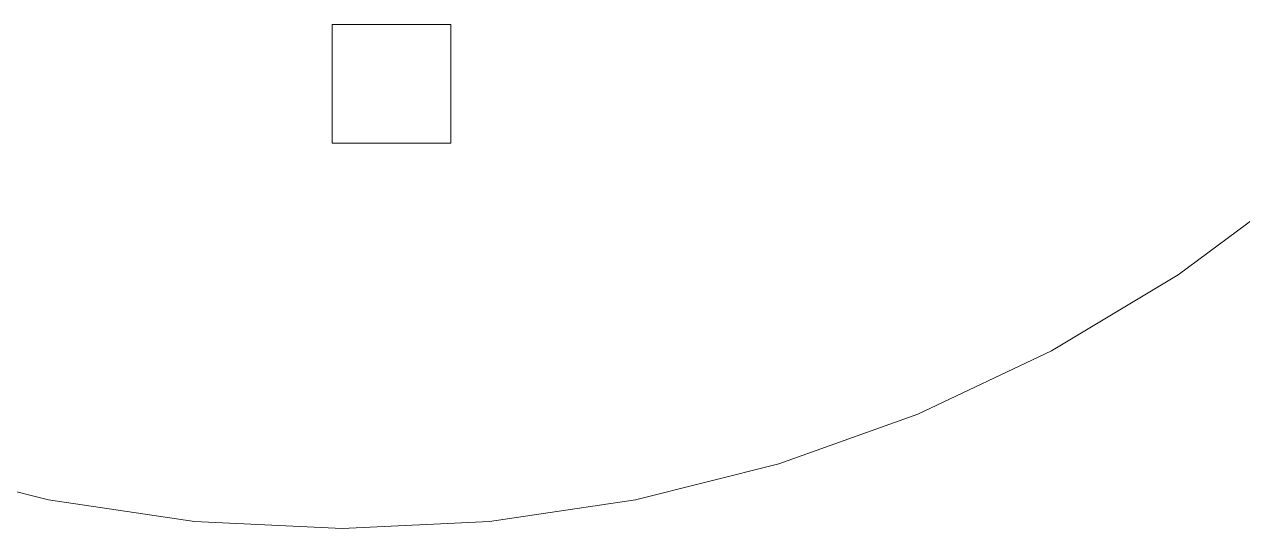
# Model space of a CAD drawing. Header units: centimetres. Extents: x -214 to 137, y -175 to 4.
# Drawn here: x -48.514 to -47.927, y -93.32 to -93.077 of the extents above; entities that cross this region are included whole.
import ezdxf

# ---------------------------------------------------------------- set-up
doc = ezdxf.new("R2010")
doc.units = ezdxf.units.CM
doc.header["$MEASUREMENT"] = 0
doc.layers.add('layer 1', color=7, linetype='Continuous')

msp = doc.modelspace()

# ---------------------------------------------------------------- linework, layer by layer
at = {"layer": 'layer 1', "color": 5, "lineweight": 9}
for points in [[(-48.30886, -93.07743), (-48.30886, -93.07743), (-48.36601, -93.07743), (-48.36601, -93.07743)], [(-48.36601, -93.07743), (-48.36601, -93.07743), (-48.36601, -93.13458), (-48.36601, -93.13458)], [(-48.30886, -93.07743), (-48.30886, -93.07743), (-48.36601, -93.07743), (-48.36601, -93.07743)], [(-48.36601, -93.07743), (-48.36601, -93.07743), (-48.36601, -93.13458), (-48.36601, -93.13458)], [(-48.30886, -93.07743), (-48.30886, -93.07743), (-48.36601, -93.07743), (-48.36601, -93.07743)], [(-48.36601, -93.07743), (-48.36601, -93.07743), (-48.36601, -93.13458), (-48.36601, -93.13458)], [(-48.30886, -93.07743), (-48.30886, -93.07743), (-48.36601, -93.07743), (-48.36601, -93.07743)], [(-48.36601, -93.07743), (-48.36601, -93.07743), (-48.36601, -93.13458), (-48.36601, -93.13458)], [(-48.30886, -93.07743), (-48.30886, -93.07743), (-48.36601, -93.07743), (-48.36601, -93.07743)], [(-48.36601, -93.07743), (-48.36601, -93.07743), (-48.36601, -93.13458), (-48.36601, -93.13458)], [(-48.30886, -93.07743), (-48.30886, -93.07743), (-48.36601, -93.07743), (-48.36601, -93.07743)], [(-48.36601, -93.07743), (-48.36601, -93.07743), (-48.36601, -93.13458), (-48.36601, -93.13458)], [(-48.30886, -93.07743), (-48.30886, -93.07743), (-48.36601, -93.07743), (-48.36601, -93.07743)], [(-48.36601, -93.07743), (-48.36601, -93.07743), (-48.36601, -93.13458), (-48.36601, -93.13458)], [(-48.30886, -93.07743), (-48.30886, -93.07743), (-48.36601, -93.07743), (-48.36601, -93.07743)], [(-48.36601, -93.07743), (-48.36601, -93.07743), (-48.36601, -93.13458), (-48.36601, -93.13458)], [(-48.30886, -93.07743), (-48.30886, -93.07743), (-48.36601, -93.07743), (-48.36601, -93.07743)], [(-48.36601, -93.07743), (-48.36601, -93.07743), (-48.36601, -93.13458), (-48.36601, -93.13458)], [(-48.30886, -93.07743), (-48.30886, -93.07743), (-48.36601, -93.07743), (-48.36601, -93.07743)], [(-48.36601, -93.07743), (-48.36601, -93.07743), (-48.36601, -93.13458), (-48.36601, -93.13458)], [(-48.30886, -93.07743), (-48.30886, -93.07743), (-48.36601, -93.07743), (-48.36601, -93.07743)], [(-48.36601, -93.07743), (-48.36601, -93.07743), (-48.36601, -93.13458), (-48.36601, -93.13458)], [(-48.30886, -93.07743), (-48.30886, -93.07743), (-48.36601, -93.07743), (-48.36601, -93.07743)], [(-48.36601, -93.07743), (-48.36601, -93.07743), (-48.36601, -93.13458), (-48.36601, -93.13458)], [(-48.30886, -93.07743), (-48.30886, -93.07743), (-48.36601, -93.07743), (-48.36601, -93.07743)], [(-48.36601, -93.07743), (-48.36601, -93.07743), (-48.36601, -93.13458), (-48.36601, -93.13458)], [(-48.30886, -93.07743), (-48.30886, -93.07743), (-48.36601, -93.07743), (-48.36601, -93.07743)], [(-48.36601, -93.07743), (-48.36601, -93.07743), (-48.36601, -93.13458), (-48.36601, -93.13458)], [(-48.30886, -93.07743), (-48.30886, -93.07743), (-48.36601, -93.07743), (-48.36601, -93.07743)], [(-48.36601, -93.07743), (-48.36601, -93.07743), (-48.36601, -93.13458), (-48.36601, -93.13458)], [(-48.30886, -93.07743), (-48.30886, -93.07743), (-48.36601, -93.07743), (-48.36601, -93.07743)], [(-48.36601, -93.07743), (-48.36601, -93.07743), (-48.36601, -93.13458), (-48.36601, -93.13458)], [(-48.30886, -93.07743), (-48.30886, -93.07743), (-48.36601, -93.07743), (-48.36601, -93.07743)], [(-48.36601, -93.07743), (-48.36601, -93.07743), (-48.36601, -93.13458), (-48.36601, -93.13458)], [(-48.30886, -93.07743), (-48.30886, -93.07743), (-48.36601, -93.07743), (-48.36601, -93.07743)], [(-48.36601, -93.07743), (-48.36601, -93.07743), (-48.36601, -93.13458), (-48.36601, -93.13458)], [(-48.30886, -93.07743), (-48.30886, -93.07743), (-48.36601, -93.07743), (-48.36601, -93.07743)], [(-48.36601, -93.07743), (-48.36601, -93.07743), (-48.36601, -93.13458), (-48.36601, -93.13458)], [(-48.30886, -93.07743), (-48.30886, -93.07743), (-48.36601, -93.07743), (-48.36601, -93.07743)], [(-48.36601, -93.07743), (-48.36601, -93.07743), (-48.36601, -93.13458), (-48.36601, -93.13458)], [(-48.30886, -93.07743), (-48.30886, -93.07743), (-48.36601, -93.07743), (-48.36601, -93.07743)], [(-48.36601, -93.07743), (-48.36601, -93.07743), (-48.36601, -93.13458), (-48.36601, -93.13458)], [(-48.30886, -93.07743), (-48.30886, -93.07743), (-48.36601, -93.07743), (-48.36601, -93.07743)], [(-48.36601, -93.07743), (-48.36601, -93.07743), (-48.36601, -93.13458), (-48.36601, -93.13458)], [(-48.30886, -93.07743), (-48.30886, -93.07743), (-48.36601, -93.07743), (-48.36601, -93.07743)], [(-48.36601, -93.07743), (-48.36601, -93.07743), (-48.36601, -93.13458), (-48.36601, -93.13458)], [(-48.30886, -93.07743), (-48.30886, -93.07743), (-48.36601, -93.07743), (-48.36601, -93.07743)], [(-48.36601, -93.07743), (-48.36601, -93.07743), (-48.36601, -93.13458), (-48.36601, -93.13458)], [(-48.30886, -93.07743), (-48.30886, -93.07743), (-48.36601, -93.07743), (-48.36601, -93.07743)], [(-48.36601, -93.07743), (-48.36601, -93.07743), (-48.36601, -93.13458), (-48.36601, -93.13458)], [(-48.30886, -93.13458), (-48.30886, -93.13458), (-48.30886, -93.07743), (-48.30886, -93.07743)], [(-48.30886, -93.13458), (-48.30886, -93.13458), (-48.30886, -93.07743), (-48.30886, -93.07743)], [(-48.30886, -93.13458), (-48.30886, -93.13458), (-48.30886, -93.07743), (-48.30886, -93.07743)], [(-48.30886, -93.13458), (-48.30886, -93.13458), (-48.30886, -93.07743), (-48.30886, -93.07743)], [(-48.30886, -93.13458), (-48.30886, -93.13458), (-48.30886, -93.07743), (-48.30886, -93.07743)], [(-48.30886, -93.13458), (-48.30886, -93.13458), (-48.30886, -93.07743), (-48.30886, -93.07743)], [(-48.30886, -93.13458), (-48.30886, -93.13458), (-48.30886, -93.07743), (-48.30886, -93.07743)], [(-48.30886, -93.13458), (-48.30886, -93.13458), (-48.30886, -93.07743), (-48.30886, -93.07743)], [(-48.30886, -93.13458), (-48.30886, -93.13458), (-48.30886, -93.07743), (-48.30886, -93.07743)], [(-48.30886, -93.13458), (-48.30886, -93.13458), (-48.30886, -93.07743), (-48.30886, -93.07743)], [(-48.30886, -93.13458), (-48.30886, -93.13458), (-48.30886, -93.07743), (-48.30886, -93.07743)], [(-48.30886, -93.13458), (-48.30886, -93.13458), (-48.30886, -93.07743), (-48.30886, -93.07743)], [(-48.30886, -93.13458), (-48.30886, -93.13458), (-48.30886, -93.07743), (-48.30886, -93.07743)], [(-48.30886, -93.13458), (-48.30886, -93.13458), (-48.30886, -93.07743), (-48.30886, -93.07743)], [(-48.30886, -93.13458), (-48.30886, -93.13458), (-48.30886, -93.07743), (-48.30886, -93.07743)], [(-48.30886, -93.13458), (-48.30886, -93.13458), (-48.30886, -93.07743), (-48.30886, -93.07743)], [(-48.30886, -93.13458), (-48.30886, -93.13458), (-48.30886, -93.07743), (-48.30886, -93.07743)], [(-48.30886, -93.13458), (-48.30886, -93.13458), (-48.30886, -93.07743), (-48.30886, -93.07743)], [(-48.30886, -93.13458), (-48.30886, -93.13458), (-48.30886, -93.07743), (-48.30886, -93.07743)], [(-48.30886, -93.13458), (-48.30886, -93.13458), (-48.30886, -93.07743), (-48.30886, -93.07743)], [(-48.30886, -93.13458), (-48.30886, -93.13458), (-48.30886, -93.07743), (-48.30886, -93.07743)], [(-48.30886, -93.13458), (-48.30886, -93.13458), (-48.30886, -93.07743), (-48.30886, -93.07743)], [(-48.30886, -93.13458), (-48.30886, -93.13458), (-48.30886, -93.07743), (-48.30886, -93.07743)], [(-48.30886, -93.13458), (-48.30886, -93.13458), (-48.30886, -93.07743), (-48.30886, -93.07743)], [(-48.30886, -93.13458), (-48.30886, -93.13458), (-48.30886, -93.07743), (-48.30886, -93.07743)], [(-48.36601, -93.13458), (-48.36601, -93.13458), (-48.30886, -93.13458), (-48.30886, -93.13458)], [(-48.36601, -93.13458), (-48.36601, -93.13458), (-48.30886, -93.13458), (-48.30886, -93.13458)], [(-48.36601, -93.13458), (-48.36601, -93.13458), (-48.30886, -93.13458), (-48.30886, -93.13458)], [(-48.36601, -93.13458), (-48.36601, -93.13458), (-48.30886, -93.13458), (-48.30886, -93.13458)], [(-48.36601, -93.13458), (-48.36601, -93.13458), (-48.30886, -93.13458), (-48.30886, -93.13458)], [(-48.36601, -93.13458), (-48.36601, -93.13458), (-48.30886, -93.13458), (-48.30886, -93.13458)], [(-48.36601, -93.13458), (-48.36601, -93.13458), (-48.30886, -93.13458), (-48.30886, -93.13458)], [(-48.36601, -93.13458), (-48.36601, -93.13458), (-48.30886, -93.13458), (-48.30886, -93.13458)], [(-48.36601, -93.13458), (-48.36601, -93.13458), (-48.30886, -93.13458), (-48.30886, -93.13458)], [(-48.36601, -93.13458), (-48.36601, -93.13458), (-48.30886, -93.13458), (-48.30886, -93.13458)], [(-48.36601, -93.13458), (-48.36601, -93.13458), (-48.30886, -93.13458), (-48.30886, -93.13458)], [(-48.36601, -93.13458), (-48.36601, -93.13458), (-48.30886, -93.13458), (-48.30886, -93.13458)], [(-48.36601, -93.13458), (-48.36601, -93.13458), (-48.30886, -93.13458), (-48.30886, -93.13458)], [(-48.36601, -93.13458), (-48.36601, -93.13458), (-48.30886, -93.13458), (-48.30886, -93.13458)], [(-48.36601, -93.13458), (-48.36601, -93.13458), (-48.30886, -93.13458), (-48.30886, -93.13458)], [(-48.36601, -93.13458), (-48.36601, -93.13458), (-48.30886, -93.13458), (-48.30886, -93.13458)], [(-48.36601, -93.13458), (-48.36601, -93.13458), (-48.30886, -93.13458), (-48.30886, -93.13458)], [(-48.36601, -93.13458), (-48.36601, -93.13458), (-48.30886, -93.13458), (-48.30886, -93.13458)], [(-48.36601, -93.13458), (-48.36601, -93.13458), (-48.30886, -93.13458), (-48.30886, -93.13458)], [(-48.36601, -93.13458), (-48.36601, -93.13458), (-48.30886, -93.13458), (-48.30886, -93.13458)], [(-48.36601, -93.13458), (-48.36601, -93.13458), (-48.30886, -93.13458), (-48.30886, -93.13458)], [(-48.36601, -93.13458), (-48.36601, -93.13458), (-48.30886, -93.13458), (-48.30886, -93.13458)], [(-48.36601, -93.13458), (-48.36601, -93.13458), (-48.30886, -93.13458), (-48.30886, -93.13458)], [(-48.36601, -93.13458), (-48.36601, -93.13458), (-48.30886, -93.13458), (-48.30886, -93.13458)], [(-48.36601, -93.13458), (-48.36601, -93.13458), (-48.30886, -93.13458), (-48.30886, -93.13458)]]:
    msp.add_open_spline(points, degree=3, dxfattribs=at)
at = {"layer": 'layer 1', "color": 1, "lineweight": 9}
for points in [[(-47.95838, -93.19811), (-47.95838, -93.19811), (-47.90122, -93.15572), (-47.90122, -93.15572)], [(-47.95838, -93.19811), (-47.95838, -93.19811), (-47.90122, -93.15572), (-47.90122, -93.15572)], [(-47.95838, -93.19811), (-47.95838, -93.19811), (-47.90122, -93.15572), (-47.90122, -93.15572)], [(-47.95838, -93.19811), (-47.95838, -93.19811), (-47.90122, -93.15572), (-47.90122, -93.15572)], [(-47.95838, -93.19811), (-47.95838, -93.19811), (-47.90122, -93.15572), (-47.90122, -93.15572)], [(-47.95838, -93.19811), (-47.95838, -93.19811), (-47.90122, -93.15572), (-47.90122, -93.15572)], [(-47.95838, -93.19811), (-47.95838, -93.19811), (-47.90122, -93.15572), (-47.90122, -93.15572)], [(-47.95838, -93.19811), (-47.95838, -93.19811), (-47.90122, -93.15572), (-47.90122, -93.15572)], [(-47.95838, -93.19811), (-47.95838, -93.19811), (-47.90122, -93.15572), (-47.90122, -93.15572)], [(-47.95838, -93.19811), (-47.95838, -93.19811), (-47.90122, -93.15572), (-47.90122, -93.15572)], [(-47.95838, -93.19811), (-47.95838, -93.19811), (-47.90122, -93.15572), (-47.90122, -93.15572)], [(-47.95838, -93.19811), (-47.95838, -93.19811), (-47.90122, -93.15572), (-47.90122, -93.15572)], [(-47.95838, -93.19811), (-47.95838, -93.19811), (-47.90122, -93.15572), (-47.90122, -93.15572)], [(-47.95838, -93.19811), (-47.95838, -93.19811), (-47.90122, -93.15572), (-47.90122, -93.15572)], [(-47.95838, -93.19811), (-47.95838, -93.19811), (-47.90122, -93.15572), (-47.90122, -93.15572)], [(-47.95838, -93.19811), (-47.95838, -93.19811), (-47.90122, -93.15572), (-47.90122, -93.15572)], [(-47.95838, -93.19811), (-47.95838, -93.19811), (-47.90122, -93.15572), (-47.90122, -93.15572)], [(-47.95838, -93.19811), (-47.95838, -93.19811), (-47.90122, -93.15572), (-47.90122, -93.15572)], [(-47.95838, -93.19811), (-47.95838, -93.19811), (-47.90122, -93.15572), (-47.90122, -93.15572)], [(-47.95838, -93.19811), (-47.95838, -93.19811), (-47.90122, -93.15572), (-47.90122, -93.15572)], [(-47.95838, -93.19811), (-47.95838, -93.19811), (-47.90122, -93.15572), (-47.90122, -93.15572)], [(-47.95838, -93.19811), (-47.95838, -93.19811), (-47.90122, -93.15572), (-47.90122, -93.15572)], [(-47.95838, -93.19811), (-47.95838, -93.19811), (-47.90122, -93.15572), (-47.90122, -93.15572)], [(-47.95838, -93.19811), (-47.95838, -93.19811), (-47.90122, -93.15572), (-47.90122, -93.15572)], [(-47.95838, -93.19811), (-47.95838, -93.19811), (-47.90122, -93.15572), (-47.90122, -93.15572)], [(-48.01942, -93.23469), (-48.01942, -93.23469), (-47.95838, -93.19811), (-47.95838, -93.19811)], [(-48.01942, -93.23469), (-48.01942, -93.23469), (-47.95838, -93.19811), (-47.95838, -93.19811)], [(-48.01942, -93.23469), (-48.01942, -93.23469), (-47.95838, -93.19811), (-47.95838, -93.19811)], [(-48.01942, -93.23469), (-48.01942, -93.23469), (-47.95838, -93.19811), (-47.95838, -93.19811)], [(-48.01942, -93.23469), (-48.01942, -93.23469), (-47.95838, -93.19811), (-47.95838, -93.19811)], [(-48.01942, -93.23469), (-48.01942, -93.23469), (-47.95838, -93.19811), (-47.95838, -93.19811)], [(-48.01942, -93.23469), (-48.01942, -93.23469), (-47.95838, -93.19811), (-47.95838, -93.19811)], [(-48.01942, -93.23469), (-48.01942, -93.23469), (-47.95838, -93.19811), (-47.95838, -93.19811)], [(-48.01942, -93.23469), (-48.01942, -93.23469), (-47.95838, -93.19811), (-47.95838, -93.19811)], [(-48.01942, -93.23469), (-48.01942, -93.23469), (-47.95838, -93.19811), (-47.95838, -93.19811)], [(-48.01942, -93.23469), (-48.01942, -93.23469), (-47.95838, -93.19811), (-47.95838, -93.19811)], [(-48.01942, -93.23469), (-48.01942, -93.23469), (-47.95838, -93.19811), (-47.95838, -93.19811)], [(-48.01942, -93.23469), (-48.01942, -93.23469), (-47.95838, -93.19811), (-47.95838, -93.19811)], [(-48.01942, -93.23469), (-48.01942, -93.23469), (-47.95838, -93.19811), (-47.95838, -93.19811)], [(-48.01942, -93.23469), (-48.01942, -93.23469), (-47.95838, -93.19811), (-47.95838, -93.19811)], [(-48.01942, -93.23469), (-48.01942, -93.23469), (-47.95838, -93.19811), (-47.95838, -93.19811)], [(-48.01942, -93.23469), (-48.01942, -93.23469), (-47.95838, -93.19811), (-47.95838, -93.19811)], [(-48.01942, -93.23469), (-48.01942, -93.23469), (-47.95838, -93.19811), (-47.95838, -93.19811)], [(-48.01942, -93.23469), (-48.01942, -93.23469), (-47.95838, -93.19811), (-47.95838, -93.19811)], [(-48.01942, -93.23469), (-48.01942, -93.23469), (-47.95838, -93.19811), (-47.95838, -93.19811)], [(-48.01942, -93.23469), (-48.01942, -93.23469), (-47.95838, -93.19811), (-47.95838, -93.19811)], [(-48.01942, -93.23469), (-48.01942, -93.23469), (-47.95838, -93.19811), (-47.95838, -93.19811)], [(-48.01942, -93.23469), (-48.01942, -93.23469), (-47.95838, -93.19811), (-47.95838, -93.19811)], [(-48.01942, -93.23469), (-48.01942, -93.23469), (-47.95838, -93.19811), (-47.95838, -93.19811)], [(-48.01942, -93.23469), (-48.01942, -93.23469), (-47.95838, -93.19811), (-47.95838, -93.19811)], [(-48.08375, -93.26512), (-48.08375, -93.26512), (-48.01942, -93.23469), (-48.01942, -93.23469)], [(-48.08375, -93.26512), (-48.08375, -93.26512), (-48.01942, -93.23469), (-48.01942, -93.23469)], [(-48.08375, -93.26512), (-48.08375, -93.26512), (-48.01942, -93.23469), (-48.01942, -93.23469)], [(-48.08375, -93.26512), (-48.08375, -93.26512), (-48.01942, -93.23469), (-48.01942, -93.23469)], [(-48.08375, -93.26512), (-48.08375, -93.26512), (-48.01942, -93.23469), (-48.01942, -93.23469)], [(-48.08375, -93.26512), (-48.08375, -93.26512), (-48.01942, -93.23469), (-48.01942, -93.23469)], [(-48.08375, -93.26512), (-48.08375, -93.26512), (-48.01942, -93.23469), (-48.01942, -93.23469)], [(-48.08375, -93.26512), (-48.08375, -93.26512), (-48.01942, -93.23469), (-48.01942, -93.23469)], [(-48.08375, -93.26512), (-48.08375, -93.26512), (-48.01942, -93.23469), (-48.01942, -93.23469)], [(-48.08375, -93.26512), (-48.08375, -93.26512), (-48.01942, -93.23469), (-48.01942, -93.23469)], [(-48.08375, -93.26512), (-48.08375, -93.26512), (-48.01942, -93.23469), (-48.01942, -93.23469)], [(-48.08375, -93.26512), (-48.08375, -93.26512), (-48.01942, -93.23469), (-48.01942, -93.23469)], [(-48.08375, -93.26512), (-48.08375, -93.26512), (-48.01942, -93.23469), (-48.01942, -93.23469)], [(-48.08375, -93.26512), (-48.08375, -93.26512), (-48.01942, -93.23469), (-48.01942, -93.23469)], [(-48.08375, -93.26512), (-48.08375, -93.26512), (-48.01942, -93.23469), (-48.01942, -93.23469)], [(-48.08375, -93.26512), (-48.08375, -93.26512), (-48.01942, -93.23469), (-48.01942, -93.23469)], [(-48.08375, -93.26512), (-48.08375, -93.26512), (-48.01942, -93.23469), (-48.01942, -93.23469)], [(-48.08375, -93.26512), (-48.08375, -93.26512), (-48.01942, -93.23469), (-48.01942, -93.23469)], [(-48.08375, -93.26512), (-48.08375, -93.26512), (-48.01942, -93.23469), (-48.01942, -93.23469)], [(-48.08375, -93.26512), (-48.08375, -93.26512), (-48.01942, -93.23469), (-48.01942, -93.23469)], [(-48.08375, -93.26512), (-48.08375, -93.26512), (-48.01942, -93.23469), (-48.01942, -93.23469)], [(-48.08375, -93.26512), (-48.08375, -93.26512), (-48.01942, -93.23469), (-48.01942, -93.23469)], [(-48.08375, -93.26512), (-48.08375, -93.26512), (-48.01942, -93.23469), (-48.01942, -93.23469)], [(-48.08375, -93.26512), (-48.08375, -93.26512), (-48.01942, -93.23469), (-48.01942, -93.23469)], [(-48.08375, -93.26512), (-48.08375, -93.26512), (-48.01942, -93.23469), (-48.01942, -93.23469)], [(-48.15075, -93.28909), (-48.15075, -93.28909), (-48.08375, -93.26512), (-48.08375, -93.26512)], [(-48.15075, -93.28909), (-48.15075, -93.28909), (-48.08375, -93.26512), (-48.08375, -93.26512)], [(-48.15075, -93.28909), (-48.15075, -93.28909), (-48.08375, -93.26512), (-48.08375, -93.26512)], [(-48.15075, -93.28909), (-48.15075, -93.28909), (-48.08375, -93.26512), (-48.08375, -93.26512)], [(-48.15075, -93.28909), (-48.15075, -93.28909), (-48.08375, -93.26512), (-48.08375, -93.26512)], [(-48.15075, -93.28909), (-48.15075, -93.28909), (-48.08375, -93.26512), (-48.08375, -93.26512)], [(-48.15075, -93.28909), (-48.15075, -93.28909), (-48.08375, -93.26512), (-48.08375, -93.26512)], [(-48.15075, -93.28909), (-48.15075, -93.28909), (-48.08375, -93.26512), (-48.08375, -93.26512)], [(-48.15075, -93.28909), (-48.15075, -93.28909), (-48.08375, -93.26512), (-48.08375, -93.26512)], [(-48.15075, -93.28909), (-48.15075, -93.28909), (-48.08375, -93.26512), (-48.08375, -93.26512)], [(-48.15075, -93.28909), (-48.15075, -93.28909), (-48.08375, -93.26512), (-48.08375, -93.26512)], [(-48.15075, -93.28909), (-48.15075, -93.28909), (-48.08375, -93.26512), (-48.08375, -93.26512)], [(-48.15075, -93.28909), (-48.15075, -93.28909), (-48.08375, -93.26512), (-48.08375, -93.26512)], [(-48.15075, -93.28909), (-48.15075, -93.28909), (-48.08375, -93.26512), (-48.08375, -93.26512)], [(-48.15075, -93.28909), (-48.15075, -93.28909), (-48.08375, -93.26512), (-48.08375, -93.26512)], [(-48.15075, -93.28909), (-48.15075, -93.28909), (-48.08375, -93.26512), (-48.08375, -93.26512)], [(-48.15075, -93.28909), (-48.15075, -93.28909), (-48.08375, -93.26512), (-48.08375, -93.26512)], [(-48.15075, -93.28909), (-48.15075, -93.28909), (-48.08375, -93.26512), (-48.08375, -93.26512)], [(-48.15075, -93.28909), (-48.15075, -93.28909), (-48.08375, -93.26512), (-48.08375, -93.26512)], [(-48.15075, -93.28909), (-48.15075, -93.28909), (-48.08375, -93.26512), (-48.08375, -93.26512)], [(-48.15075, -93.28909), (-48.15075, -93.28909), (-48.08375, -93.26512), (-48.08375, -93.26512)], [(-48.15075, -93.28909), (-48.15075, -93.28909), (-48.08375, -93.26512), (-48.08375, -93.26512)], [(-48.15075, -93.28909), (-48.15075, -93.28909), (-48.08375, -93.26512), (-48.08375, -93.26512)], [(-48.15075, -93.28909), (-48.15075, -93.28909), (-48.08375, -93.26512), (-48.08375, -93.26512)], [(-48.15075, -93.28909), (-48.15075, -93.28909), (-48.08375, -93.26512), (-48.08375, -93.26512)], [(-48.57174, -93.28909), (-48.57174, -93.28909), (-48.50271, -93.30639), (-48.50271, -93.30639)], [(-48.57174, -93.28909), (-48.57174, -93.28909), (-48.50271, -93.30639), (-48.50271, -93.30639)], [(-48.57174, -93.28909), (-48.57174, -93.28909), (-48.50271, -93.30639), (-48.50271, -93.30639)], [(-48.57174, -93.28909), (-48.57174, -93.28909), (-48.50271, -93.30639), (-48.50271, -93.30639)], [(-48.57174, -93.28909), (-48.57174, -93.28909), (-48.50271, -93.30639), (-48.50271, -93.30639)], [(-48.57174, -93.28909), (-48.57174, -93.28909), (-48.50271, -93.30639), (-48.50271, -93.30639)], [(-48.57174, -93.28909), (-48.57174, -93.28909), (-48.50271, -93.30639), (-48.50271, -93.30639)], [(-48.57174, -93.28909), (-48.57174, -93.28909), (-48.50271, -93.30639), (-48.50271, -93.30639)], [(-48.57174, -93.28909), (-48.57174, -93.28909), (-48.50271, -93.30639), (-48.50271, -93.30639)], [(-48.57174, -93.28909), (-48.57174, -93.28909), (-48.50271, -93.30639), (-48.50271, -93.30639)], [(-48.57174, -93.28909), (-48.57174, -93.28909), (-48.50271, -93.30639), (-48.50271, -93.30639)], [(-48.57174, -93.28909), (-48.57174, -93.28909), (-48.50271, -93.30639), (-48.50271, -93.30639)], [(-48.57174, -93.28909), (-48.57174, -93.28909), (-48.50271, -93.30639), (-48.50271, -93.30639)], [(-48.57174, -93.28909), (-48.57174, -93.28909), (-48.50271, -93.30639), (-48.50271, -93.30639)], [(-48.57174, -93.28909), (-48.57174, -93.28909), (-48.50271, -93.30639), (-48.50271, -93.30639)], [(-48.57174, -93.28909), (-48.57174, -93.28909), (-48.50271, -93.30639), (-48.50271, -93.30639)], [(-48.57174, -93.28909), (-48.57174, -93.28909), (-48.50271, -93.30639), (-48.50271, -93.30639)], [(-48.57174, -93.28909), (-48.57174, -93.28909), (-48.50271, -93.30639), (-48.50271, -93.30639)], [(-48.57174, -93.28909), (-48.57174, -93.28909), (-48.50271, -93.30639), (-48.50271, -93.30639)], [(-48.57174, -93.28909), (-48.57174, -93.28909), (-48.50271, -93.30639), (-48.50271, -93.30639)], [(-48.57174, -93.28909), (-48.57174, -93.28909), (-48.50271, -93.30639), (-48.50271, -93.30639)], [(-48.57174, -93.28909), (-48.57174, -93.28909), (-48.50271, -93.30639), (-48.50271, -93.30639)], [(-48.57174, -93.28909), (-48.57174, -93.28909), (-48.50271, -93.30639), (-48.50271, -93.30639)], [(-48.57174, -93.28909), (-48.57174, -93.28909), (-48.50271, -93.30639), (-48.50271, -93.30639)], [(-48.57174, -93.28909), (-48.57174, -93.28909), (-48.50271, -93.30639), (-48.50271, -93.30639)], [(-48.21978, -93.30639), (-48.21978, -93.30639), (-48.15075, -93.28909), (-48.15075, -93.28909)], [(-48.21978, -93.30639), (-48.21978, -93.30639), (-48.15075, -93.28909), (-48.15075, -93.28909)], [(-48.21978, -93.30639), (-48.21978, -93.30639), (-48.15075, -93.28909), (-48.15075, -93.28909)], [(-48.21978, -93.30639), (-48.21978, -93.30639), (-48.15075, -93.28909), (-48.15075, -93.28909)], [(-48.21978, -93.30639), (-48.21978, -93.30639), (-48.15075, -93.28909), (-48.15075, -93.28909)], [(-48.21978, -93.30639), (-48.21978, -93.30639), (-48.15075, -93.28909), (-48.15075, -93.28909)], [(-48.21978, -93.30639), (-48.21978, -93.30639), (-48.15075, -93.28909), (-48.15075, -93.28909)], [(-48.21978, -93.30639), (-48.21978, -93.30639), (-48.15075, -93.28909), (-48.15075, -93.28909)], [(-48.21978, -93.30639), (-48.21978, -93.30639), (-48.15075, -93.28909), (-48.15075, -93.28909)], [(-48.21978, -93.30639), (-48.21978, -93.30639), (-48.15075, -93.28909), (-48.15075, -93.28909)], [(-48.21978, -93.30639), (-48.21978, -93.30639), (-48.15075, -93.28909), (-48.15075, -93.28909)], [(-48.21978, -93.30639), (-48.21978, -93.30639), (-48.15075, -93.28909), (-48.15075, -93.28909)], [(-48.21978, -93.30639), (-48.21978, -93.30639), (-48.15075, -93.28909), (-48.15075, -93.28909)], [(-48.21978, -93.30639), (-48.21978, -93.30639), (-48.15075, -93.28909), (-48.15075, -93.28909)], [(-48.21978, -93.30639), (-48.21978, -93.30639), (-48.15075, -93.28909), (-48.15075, -93.28909)], [(-48.21978, -93.30639), (-48.21978, -93.30639), (-48.15075, -93.28909), (-48.15075, -93.28909)], [(-48.21978, -93.30639), (-48.21978, -93.30639), (-48.15075, -93.28909), (-48.15075, -93.28909)], [(-48.21978, -93.30639), (-48.21978, -93.30639), (-48.15075, -93.28909), (-48.15075, -93.28909)], [(-48.21978, -93.30639), (-48.21978, -93.30639), (-48.15075, -93.28909), (-48.15075, -93.28909)], [(-48.21978, -93.30639), (-48.21978, -93.30639), (-48.15075, -93.28909), (-48.15075, -93.28909)], [(-48.21978, -93.30639), (-48.21978, -93.30639), (-48.15075, -93.28909), (-48.15075, -93.28909)], [(-48.21978, -93.30639), (-48.21978, -93.30639), (-48.15075, -93.28909), (-48.15075, -93.28909)], [(-48.21978, -93.30639), (-48.21978, -93.30639), (-48.15075, -93.28909), (-48.15075, -93.28909)], [(-48.21978, -93.30639), (-48.21978, -93.30639), (-48.15075, -93.28909), (-48.15075, -93.28909)], [(-48.21978, -93.30639), (-48.21978, -93.30639), (-48.15075, -93.28909), (-48.15075, -93.28909)], [(-48.50271, -93.30639), (-48.50271, -93.30639), (-48.43232, -93.31682), (-48.43232, -93.31682)], [(-48.50271, -93.30639), (-48.50271, -93.30639), (-48.43232, -93.31682), (-48.43232, -93.31682)], [(-48.50271, -93.30639), (-48.50271, -93.30639), (-48.43232, -93.31682), (-48.43232, -93.31682)], [(-48.50271, -93.30639), (-48.50271, -93.30639), (-48.43232, -93.31682), (-48.43232, -93.31682)], [(-48.50271, -93.30639), (-48.50271, -93.30639), (-48.43232, -93.31682), (-48.43232, -93.31682)], [(-48.50271, -93.30639), (-48.50271, -93.30639), (-48.43232, -93.31682), (-48.43232, -93.31682)], [(-48.50271, -93.30639), (-48.50271, -93.30639), (-48.43232, -93.31682), (-48.43232, -93.31682)], [(-48.50271, -93.30639), (-48.50271, -93.30639), (-48.43232, -93.31682), (-48.43232, -93.31682)], [(-48.50271, -93.30639), (-48.50271, -93.30639), (-48.43232, -93.31682), (-48.43232, -93.31682)], [(-48.50271, -93.30639), (-48.50271, -93.30639), (-48.43232, -93.31682), (-48.43232, -93.31682)], [(-48.50271, -93.30639), (-48.50271, -93.30639), (-48.43232, -93.31682), (-48.43232, -93.31682)], [(-48.50271, -93.30639), (-48.50271, -93.30639), (-48.43232, -93.31682), (-48.43232, -93.31682)], [(-48.50271, -93.30639), (-48.50271, -93.30639), (-48.43232, -93.31682), (-48.43232, -93.31682)], [(-48.50271, -93.30639), (-48.50271, -93.30639), (-48.43232, -93.31682), (-48.43232, -93.31682)], [(-48.50271, -93.30639), (-48.50271, -93.30639), (-48.43232, -93.31682), (-48.43232, -93.31682)], [(-48.50271, -93.30639), (-48.50271, -93.30639), (-48.43232, -93.31682), (-48.43232, -93.31682)], [(-48.50271, -93.30639), (-48.50271, -93.30639), (-48.43232, -93.31682), (-48.43232, -93.31682)], [(-48.50271, -93.30639), (-48.50271, -93.30639), (-48.43232, -93.31682), (-48.43232, -93.31682)], [(-48.50271, -93.30639), (-48.50271, -93.30639), (-48.43232, -93.31682), (-48.43232, -93.31682)], [(-48.50271, -93.30639), (-48.50271, -93.30639), (-48.43232, -93.31682), (-48.43232, -93.31682)], [(-48.50271, -93.30639), (-48.50271, -93.30639), (-48.43232, -93.31682), (-48.43232, -93.31682)], [(-48.50271, -93.30639), (-48.50271, -93.30639), (-48.43232, -93.31682), (-48.43232, -93.31682)], [(-48.50271, -93.30639), (-48.50271, -93.30639), (-48.43232, -93.31682), (-48.43232, -93.31682)], [(-48.50271, -93.30639), (-48.50271, -93.30639), (-48.43232, -93.31682), (-48.43232, -93.31682)], [(-48.50271, -93.30639), (-48.50271, -93.30639), (-48.43232, -93.31682), (-48.43232, -93.31682)], [(-48.29017, -93.31683), (-48.29017, -93.31683), (-48.21978, -93.30639), (-48.21978, -93.30639)], [(-48.29017, -93.31683), (-48.29017, -93.31683), (-48.21978, -93.30639), (-48.21978, -93.30639)], [(-48.29017, -93.31683), (-48.29017, -93.31683), (-48.21978, -93.30639), (-48.21978, -93.30639)], [(-48.29017, -93.31683), (-48.29017, -93.31683), (-48.21978, -93.30639), (-48.21978, -93.30639)], [(-48.29017, -93.31683), (-48.29017, -93.31683), (-48.21978, -93.30639), (-48.21978, -93.30639)], [(-48.29017, -93.31683), (-48.29017, -93.31683), (-48.21978, -93.30639), (-48.21978, -93.30639)], [(-48.29017, -93.31683), (-48.29017, -93.31683), (-48.21978, -93.30639), (-48.21978, -93.30639)], [(-48.29017, -93.31683), (-48.29017, -93.31683), (-48.21978, -93.30639), (-48.21978, -93.30639)], [(-48.29017, -93.31683), (-48.29017, -93.31683), (-48.21978, -93.30639), (-48.21978, -93.30639)], [(-48.29017, -93.31683), (-48.29017, -93.31683), (-48.21978, -93.30639), (-48.21978, -93.30639)], [(-48.29017, -93.31683), (-48.29017, -93.31683), (-48.21978, -93.30639), (-48.21978, -93.30639)], [(-48.29017, -93.31683), (-48.29017, -93.31683), (-48.21978, -93.30639), (-48.21978, -93.30639)], [(-48.29017, -93.31683), (-48.29017, -93.31683), (-48.21978, -93.30639), (-48.21978, -93.30639)], [(-48.29017, -93.31683), (-48.29017, -93.31683), (-48.21978, -93.30639), (-48.21978, -93.30639)], [(-48.29017, -93.31683), (-48.29017, -93.31683), (-48.21978, -93.30639), (-48.21978, -93.30639)], [(-48.29017, -93.31683), (-48.29017, -93.31683), (-48.21978, -93.30639), (-48.21978, -93.30639)], [(-48.29017, -93.31683), (-48.29017, -93.31683), (-48.21978, -93.30639), (-48.21978, -93.30639)], [(-48.29017, -93.31683), (-48.29017, -93.31683), (-48.21978, -93.30639), (-48.21978, -93.30639)], [(-48.29017, -93.31683), (-48.29017, -93.31683), (-48.21978, -93.30639), (-48.21978, -93.30639)], [(-48.29017, -93.31683), (-48.29017, -93.31683), (-48.21978, -93.30639), (-48.21978, -93.30639)], [(-48.29017, -93.31683), (-48.29017, -93.31683), (-48.21978, -93.30639), (-48.21978, -93.30639)], [(-48.29017, -93.31683), (-48.29017, -93.31683), (-48.21978, -93.30639), (-48.21978, -93.30639)], [(-48.29017, -93.31683), (-48.29017, -93.31683), (-48.21978, -93.30639), (-48.21978, -93.30639)], [(-48.29017, -93.31683), (-48.29017, -93.31683), (-48.21978, -93.30639), (-48.21978, -93.30639)], [(-48.29017, -93.31683), (-48.29017, -93.31683), (-48.21978, -93.30639), (-48.21978, -93.30639)], [(-48.43232, -93.31682), (-48.43232, -93.31682), (-48.36124, -93.32032), (-48.36124, -93.32032)], [(-48.43232, -93.31682), (-48.43232, -93.31682), (-48.36124, -93.32032), (-48.36124, -93.32032)], [(-48.43232, -93.31682), (-48.43232, -93.31682), (-48.36124, -93.32032), (-48.36124, -93.32032)], [(-48.43232, -93.31682), (-48.43232, -93.31682), (-48.36124, -93.32032), (-48.36124, -93.32032)], [(-48.43232, -93.31682), (-48.43232, -93.31682), (-48.36124, -93.32032), (-48.36124, -93.32032)], [(-48.43232, -93.31682), (-48.43232, -93.31682), (-48.36124, -93.32032), (-48.36124, -93.32032)], [(-48.43232, -93.31682), (-48.43232, -93.31682), (-48.36124, -93.32032), (-48.36124, -93.32032)], [(-48.43232, -93.31682), (-48.43232, -93.31682), (-48.36124, -93.32032), (-48.36124, -93.32032)], [(-48.43232, -93.31682), (-48.43232, -93.31682), (-48.36124, -93.32032), (-48.36124, -93.32032)], [(-48.43232, -93.31682), (-48.43232, -93.31682), (-48.36124, -93.32032), (-48.36124, -93.32032)], [(-48.43232, -93.31682), (-48.43232, -93.31682), (-48.36124, -93.32032), (-48.36124, -93.32032)], [(-48.43232, -93.31682), (-48.43232, -93.31682), (-48.36124, -93.32032), (-48.36124, -93.32032)], [(-48.43232, -93.31682), (-48.43232, -93.31682), (-48.36124, -93.32032), (-48.36124, -93.32032)], [(-48.43232, -93.31682), (-48.43232, -93.31682), (-48.36124, -93.32032), (-48.36124, -93.32032)], [(-48.43232, -93.31682), (-48.43232, -93.31682), (-48.36124, -93.32032), (-48.36124, -93.32032)], [(-48.43232, -93.31682), (-48.43232, -93.31682), (-48.36124, -93.32032), (-48.36124, -93.32032)], [(-48.43232, -93.31682), (-48.43232, -93.31682), (-48.36124, -93.32032), (-48.36124, -93.32032)], [(-48.43232, -93.31682), (-48.43232, -93.31682), (-48.36124, -93.32032), (-48.36124, -93.32032)], [(-48.43232, -93.31682), (-48.43232, -93.31682), (-48.36124, -93.32032), (-48.36124, -93.32032)], [(-48.43232, -93.31682), (-48.43232, -93.31682), (-48.36124, -93.32032), (-48.36124, -93.32032)], [(-48.43232, -93.31682), (-48.43232, -93.31682), (-48.36124, -93.32032), (-48.36124, -93.32032)], [(-48.43232, -93.31682), (-48.43232, -93.31682), (-48.36124, -93.32032), (-48.36124, -93.32032)], [(-48.43232, -93.31682), (-48.43232, -93.31682), (-48.36124, -93.32032), (-48.36124, -93.32032)], [(-48.43232, -93.31682), (-48.43232, -93.31682), (-48.36124, -93.32032), (-48.36124, -93.32032)], [(-48.43232, -93.31682), (-48.43232, -93.31682), (-48.36124, -93.32032), (-48.36124, -93.32032)], [(-48.36124, -93.32032), (-48.36124, -93.32032), (-48.29017, -93.31683), (-48.29017, -93.31683)], [(-48.36124, -93.32032), (-48.36124, -93.32032), (-48.29017, -93.31683), (-48.29017, -93.31683)], [(-48.36124, -93.32032), (-48.36124, -93.32032), (-48.29017, -93.31683), (-48.29017, -93.31683)], [(-48.36124, -93.32032), (-48.36124, -93.32032), (-48.29017, -93.31683), (-48.29017, -93.31683)], [(-48.36124, -93.32032), (-48.36124, -93.32032), (-48.29017, -93.31683), (-48.29017, -93.31683)], [(-48.36124, -93.32032), (-48.36124, -93.32032), (-48.29017, -93.31683), (-48.29017, -93.31683)], [(-48.36124, -93.32032), (-48.36124, -93.32032), (-48.29017, -93.31683), (-48.29017, -93.31683)], [(-48.36124, -93.32032), (-48.36124, -93.32032), (-48.29017, -93.31683), (-48.29017, -93.31683)], [(-48.36124, -93.32032), (-48.36124, -93.32032), (-48.29017, -93.31683), (-48.29017, -93.31683)], [(-48.36124, -93.32032), (-48.36124, -93.32032), (-48.29017, -93.31683), (-48.29017, -93.31683)], [(-48.36124, -93.32032), (-48.36124, -93.32032), (-48.29017, -93.31683), (-48.29017, -93.31683)], [(-48.36124, -93.32032), (-48.36124, -93.32032), (-48.29017, -93.31683), (-48.29017, -93.31683)], [(-48.36124, -93.32032), (-48.36124, -93.32032), (-48.29017, -93.31683), (-48.29017, -93.31683)], [(-48.36124, -93.32032), (-48.36124, -93.32032), (-48.29017, -93.31683), (-48.29017, -93.31683)], [(-48.36124, -93.32032), (-48.36124, -93.32032), (-48.29017, -93.31683), (-48.29017, -93.31683)], [(-48.36124, -93.32032), (-48.36124, -93.32032), (-48.29017, -93.31683), (-48.29017, -93.31683)], [(-48.36124, -93.32032), (-48.36124, -93.32032), (-48.29017, -93.31683), (-48.29017, -93.31683)], [(-48.36124, -93.32032), (-48.36124, -93.32032), (-48.29017, -93.31683), (-48.29017, -93.31683)], [(-48.36124, -93.32032), (-48.36124, -93.32032), (-48.29017, -93.31683), (-48.29017, -93.31683)], [(-48.36124, -93.32032), (-48.36124, -93.32032), (-48.29017, -93.31683), (-48.29017, -93.31683)], [(-48.36124, -93.32032), (-48.36124, -93.32032), (-48.29017, -93.31683), (-48.29017, -93.31683)], [(-48.36124, -93.32032), (-48.36124, -93.32032), (-48.29017, -93.31683), (-48.29017, -93.31683)], [(-48.36124, -93.32032), (-48.36124, -93.32032), (-48.29017, -93.31683), (-48.29017, -93.31683)], [(-48.36124, -93.32032), (-48.36124, -93.32032), (-48.29017, -93.31683), (-48.29017, -93.31683)], [(-48.36124, -93.32032), (-48.36124, -93.32032), (-48.29017, -93.31683), (-48.29017, -93.31683)]]:
    msp.add_open_spline(points, degree=3, dxfattribs=at)

doc.saveas('drawing.dxf')
